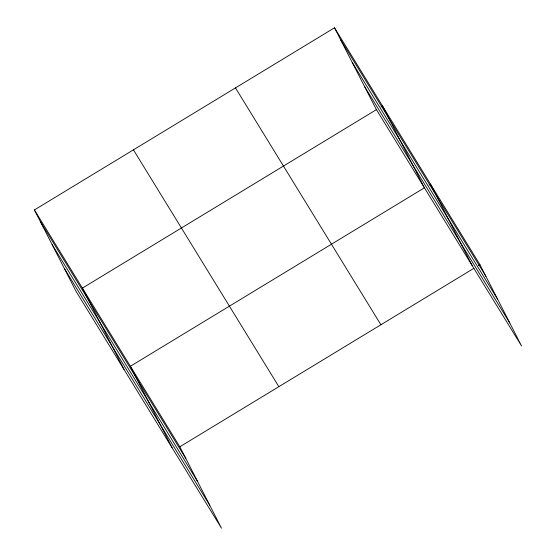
<?xml version="1.0" encoding="UTF-8"?>
<svg xmlns="http://www.w3.org/2000/svg" width="556" height="556" viewBox="0 0 556 556"><rect width="100%" height="100%" fill="white"/><g stroke="black" fill="none" stroke-linecap="round" stroke-linejoin="round"><path stroke-width="0.83" d="M34.402 209.939L179.831 446.781L221.49 528.2L76.061 291.358L34.402 209.939L334.51 27.8L479.939 264.642L521.597 346.061L376.169 109.219L334.51 27.8M376.586 109.546L82.392 288.098L124.057 369.511M381.02 106.856L382.5 105.96L424.165 187.372M424.575 187.706L130.382 366.258L172.047 447.67M429.01 185.016L430.49 184.119L472.155 265.532M179.831 446.781L474.025 268.235M478.459 265.546L479.939 264.642M340.522 39.559L485.951 276.401M352.289 62.543L497.717 299.392M364.409 86.229L509.838 323.071M235.473 87.904L380.902 324.753M133.433 149.835L278.862 386.677M40.414 221.698L185.843 458.54M52.181 244.682L197.609 481.531M64.301 268.367L209.73 505.209"/></g></svg>
